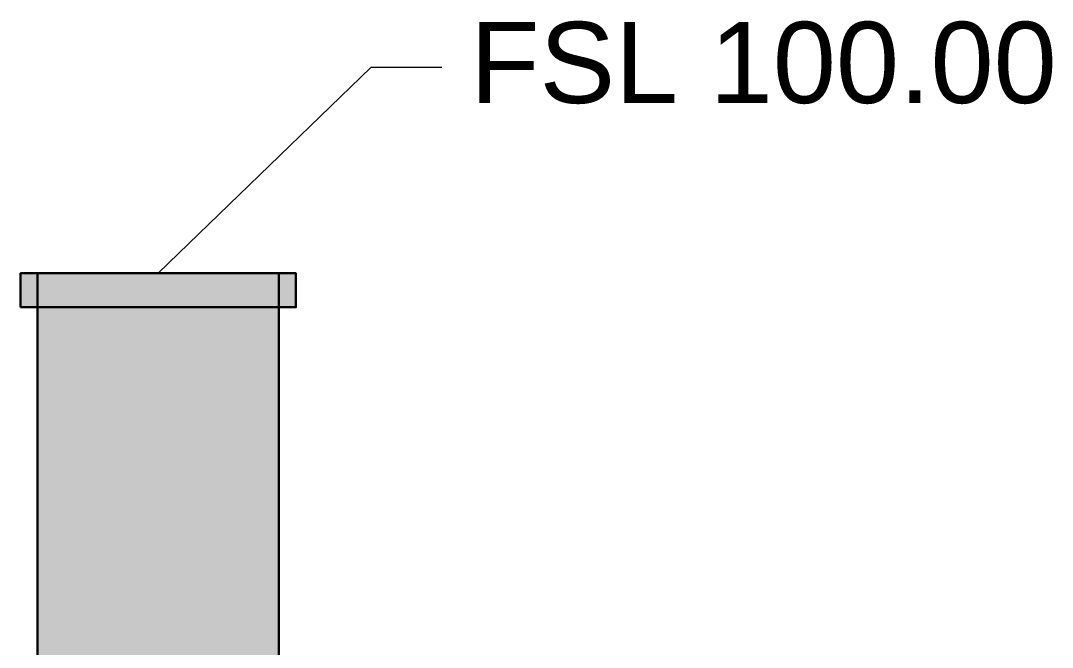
# Model space of a CAD drawing. Header units: millimetres. Extents: x -6738 to 17974, y -5396 to 4356.
# Drawn here: x 214 to 2781, y 2069 to 3628 of the extents above; entities that cross this region are included whole.
import ezdxf

# ---------------------------------------------------------------- set-up
doc = ezdxf.new("R2010")
doc.units = ezdxf.units.MM
for name, color, linetype in [('ANNOTATIONS', 7, 'Continuous'), ('LEADERS', 7, 'Continuous'), ('MANHOLES', 7, 'Continuous')]:
    doc.layers.add(name, color=color, linetype=linetype)
doc.styles.add('ARIAL', font='arial.ttf')

msp = doc.modelspace()

# ---------------------------------------------------------------- linework, layer by layer
at = {"layer": 'LEADERS', "lineweight": 18}
for p, q in [((1085.7, 3511.5), (556.5, 3000)), ((1262.1, 3511.5), (1085.7, 3511.5))]:
    msp.add_line(p, q, dxfattribs=at)
at = {"layer": 'MANHOLES', "lineweight": 30}
for points in [[(214.2, 2915.3), (898.9, 2915.3), (898.9, 3000), (214.2, 3000)], [(256.5, 1560), (856.5, 1560), (856.5, 3000), (256.5, 3000)]]:
    msp.add_lwpolyline(points, close=True, dxfattribs=at)
at = {"layer": 'MANHOLES', "true_color": 0x737373}
msp.add_solid([(214.2, 2915.3), (898.9, 2915.3), (214.2, 3000), (898.9, 3000)], dxfattribs=at)
at = {"layer": 'MANHOLES', "true_color": 0xb8b8b8}
msp.add_solid([(256.5, 1560), (856.5, 1560), (256.5, 3000), (856.5, 3000)], dxfattribs=at)

# ---------------------------------------------------------------- texts
at = {"layer": 'ANNOTATIONS', "style": 'ARIAL'}
msp.add_text('FSL 100.00', height=202.07, dxfattribs=at).set_placement((1332.6, 3423.3))

doc.saveas('drawing.dxf')
